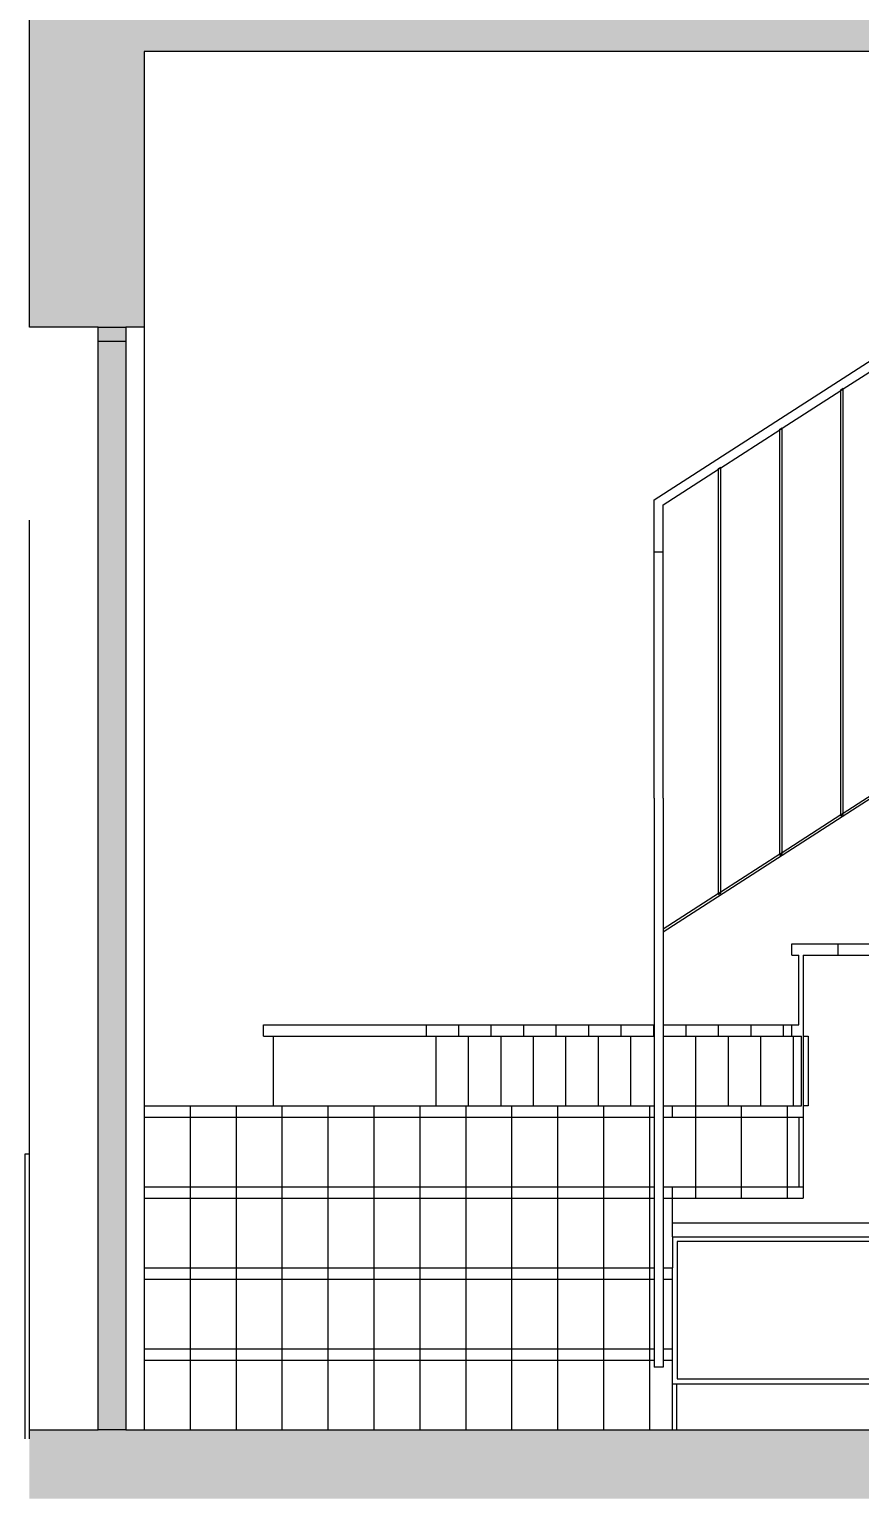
# Model space of a CAD drawing. Header units: metres. Extents: x -111189 to -108577, y -72951 to -72647.
# Drawn here: x -108951.86 to -108950.052, y -72944.571 to -72941.373 of the extents above; entities that cross this region are included whole.
import ezdxf

# ---------------------------------------------------------------- set-up
doc = ezdxf.new("R2010")
doc.units = ezdxf.units.M
doc.header["$MEASUREMENT"] = 0
for name, color, linetype in [('02 - PASSEIOS', 7, 'Continuous'), ('03 - COBERTURA', 7, 'Continuous'), ('03 - LAJES', 7, 'Continuous'), ('05 - PAREDES..35', 7, 'Continuous'), ('06 - ESCADA INTERIOR', 7, 'Continuous'), ('06 - FORRA', 7, 'Continuous'), ('08 - EQUIPAMENTO FIXO', 7, 'Continuous'), ('12 - COTAS GERAIS', 7, 'Continuous')]:
    doc.layers.add(name, color=color, linetype=linetype)
doc.styles.add('ESTILO_GERADO_7', font='')
doc.styles.get('ESTILO_GERADO_7').set_extended_font_data('Helvetica')
doc.dimstyles.new('ESTILO_GERADO__5', dxfattribs={"dimtxt": 0.15, "dimasz": 0.114, "dimexe": 0.18, "dimexo": 0.0625, "dimgap": 0, "dimtad": 1, "dimzin": 0, "dimdsep": 46, "dimtxsty": 'ESTILO_GERADO_7', "dimblk": 'ARROWHEAD_2', "dimblk1": 'ARROWHEAD_2', "dimblk2": 'ARROWHEAD_2', "dimcen": 0.09, "dimse1": 1, "dimse2": 1, "dimclrd": 7, "dimclre": 7, "dimclrt": 7, "dimadec": 0, "dimazin": 0, "dimtfac": 1, "dimtdec": 4, "dimtmove": 0, "dimatfit": 3, "dimfxl": 1, "dimtolj": 1, "dimtzin": 0, "dimarcsym": 0})

# ---------------------------------------------------------------- blocks, each defined once
blk = doc.blocks.new('Corte Elem_231_1', base_point=(-108785.6634, -72944.4213))
at = {"layer": '05 - PAREDES..35', "linetype": 'Continuous', "lineweight": 13}
for points in [[(-108951.8596, -72942.0213), (-108951.7096, -72942.0213), (-108951.6096, -72942.0213), (-108951.6096, -72941.4213), (-108951.8596, -72941.4213)], [(-108951.8596, -72944.5713), (-108951.6096, -72944.5713), (-108951.6096, -72944.4213), (-108951.7096, -72944.4213), (-108951.8596, -72944.4213)]]:
    blk.add_hatch(color=251, dxfattribs=at).paths.add_polyline_path(points)
at = {"layer": '05 - PAREDES..35', "color": 7, "linetype": 'Continuous', "lineweight": 20}
for p, q in [((-108951.8596, -72942.0213), (-108951.8596, -72941.4213)), ((-108951.6096, -72941.4213), (-108951.6096, -72942.0213)), ((-108951.8596, -72944.4413), (-108951.8596, -72944.4213))]:
    blk.add_line(p, q, dxfattribs=at)
at = {"layer": '05 - PAREDES..35', "color": 7, "linetype": 'Continuous', "lineweight": 13}
blk.add_line((-108951.8596, -72944.4213), (-108951.8596, -72942.4413), dxfattribs=at)
blk = doc.blocks.new('Corte Elem_238_1', base_point=(-108785.6634, -72944.4213))
at = {"layer": '03 - LAJES', "linetype": 'Continuous', "lineweight": 13}
blk.add_hatch(color=251, dxfattribs=at).paths.add_polyline_path([(-108951.6096, -72944.4213), (-108951.6096, -72944.5713), (-108942.1596, -72944.5713), (-108942.1596, -72944.4213)])
at = {"layer": '03 - LAJES', "color": 7, "linetype": 'Continuous', "lineweight": 20}
blk.add_line((-108951.6096, -72944.4213), (-108942.1596, -72944.4213), dxfattribs=at)
blk = doc.blocks.new('Corte Elem_239_1', base_point=(-108785.6634, -72944.4213))
at = {"layer": '03 - LAJES', "linetype": 'Continuous', "lineweight": 13}
blk.add_hatch(color=251, dxfattribs=at).paths.add_polyline_path([(-108941.9096, -72941.2213), (-108951.8596, -72941.2213), (-108951.8596, -72941.4213), (-108941.9096, -72941.4213)])
at = {"layer": '03 - LAJES', "color": 7, "linetype": 'Continuous', "lineweight": 20}
for p, q in [((-108951.8596, -72941.4213), (-108951.8596, -72941.2213)), ((-108947.9596, -72941.4213), (-108951.6096, -72941.4213))]:
    blk.add_line(p, q, dxfattribs=at)
blk = doc.blocks.new('Corte Elem_260_1', base_point=(-108785.6634, -72944.4213))
at = {"layer": '08 - EQUIPAMENTO FIXO', "color": 7, "linetype": 'Continuous', "lineweight": 13}
for p, q in [((-108950.4596, -72943.9713), (-108947.9601, -72943.9713)), ((-108950.4596, -72944.0013), (-108950.4596, -72943.9713)), ((-108947.9601, -72944.0013), (-108947.9601, -72943.9713)), ((-108950.4596, -72944.0013), (-108947.9601, -72944.0013))]:
    blk.add_line(p, q, dxfattribs=at)
blk = doc.blocks.new('Corte Elem_261_1', base_point=(-108785.6634, -72944.4213))
at = {"layer": '08 - EQUIPAMENTO FIXO', "color": 7, "linetype": 'Continuous', "lineweight": 13}
for p, q in [((-108950.4596, -72944.0013), (-108950.4596, -72944.0687)), ((-108949.8251, -72944.0118), (-108950.4491, -72944.0118)), ((-108950.4491, -72944.0118), (-108950.4491, -72944.3108)), ((-108949.8251, -72944.3108), (-108949.8251, -72944.0118)), ((-108949.8251, -72944.0213), (-108949.8231, -72944.0213)), ((-108949.1991, -72944.0118), (-108949.8231, -72944.0118)), ((-108949.8231, -72944.0118), (-108949.8231, -72944.3108)), ((-108948.5751, -72944.0118), (-108949.1991, -72944.0118)), ((-108948.5751, -72944.3108), (-108948.5751, -72944.0118)), ((-108948.5751, -72944.0213), (-108948.5731, -72944.0213)), ((-108947.9596, -72944.0118), (-108948.5731, -72944.0118)), ((-108948.5731, -72944.0118), (-108948.5731, -72944.3108)), ((-108947.9596, -72944.0013), (-108947.9601, -72944.0013)), ((-108947.9491, -72944.0118), (-108947.9596, -72944.0118)), ((-108947.9491, -72944.3108), (-108947.9491, -72944.0118)), ((-108950.4491, -72944.3108), (-108949.8251, -72944.3108)), ((-108949.8231, -72944.3013), (-108949.8251, -72944.3013)), ((-108949.8231, -72944.3108), (-108949.1991, -72944.3108)), ((-108949.1991, -72944.3108), (-108948.5751, -72944.3108)), ((-108948.5731, -72944.3013), (-108948.5751, -72944.3013)), ((-108948.5731, -72944.3108), (-108947.9596, -72944.3108)), ((-108947.9596, -72944.3108), (-108947.9491, -72944.3108)), ((-108950.4596, -72944.3213), (-108950.4496, -72944.3213)), ((-108950.4496, -72944.3213), (-108947.9596, -72944.3213)), ((-108950.4496, -72944.4213), (-108950.4496, -72944.3213))]:
    blk.add_line(p, q, dxfattribs=at)
blk = doc.blocks.new('Corte Elem_272_1', base_point=(-108785.6634, -72944.4213))
at = {"layer": '05 - PAREDES..35', "linetype": 'Continuous', "lineweight": 13}
for points in [[(-108951.6496, -72942.0513), (-108951.6496, -72942.0213), (-108951.7096, -72942.0213), (-108951.7096, -72942.0513)], [(-108951.6496, -72942.0513), (-108951.7096, -72942.0513), (-108951.7096, -72944.4213), (-108951.6496, -72944.4213)]]:
    blk.add_hatch(color=251, dxfattribs=at).paths.add_polyline_path(points)
at = {"layer": '05 - PAREDES..35', "color": 7, "linetype": 'Continuous', "lineweight": 20}
for p, q in [((-108951.7096, -72942.0213), (-108951.8596, -72942.0213)), ((-108951.7096, -72942.0213), (-108951.6496, -72942.0213)), ((-108951.7096, -72942.0513), (-108951.7096, -72942.0213)), ((-108951.6496, -72942.0213), (-108951.6496, -72942.0513)), ((-108951.6096, -72942.0213), (-108951.6496, -72942.0213)), ((-108951.7096, -72942.0513), (-108951.6496, -72942.0513)), ((-108951.7096, -72944.4213), (-108951.7096, -72942.0513)), ((-108951.6496, -72942.0513), (-108951.6496, -72944.4213)), ((-108951.8596, -72944.4213), (-108951.7096, -72944.4213)), ((-108951.6496, -72944.4213), (-108951.7096, -72944.4213)), ((-108951.6496, -72944.4213), (-108951.6096, -72944.4213))]:
    blk.add_line(p, q, dxfattribs=at)
at = {"layer": '05 - PAREDES..35', "color": 7, "linetype": 'Continuous', "lineweight": 13}
blk.add_line((-108951.6096, -72942.0213), (-108951.6096, -72944.4213), dxfattribs=at)
blk = doc.blocks.new('Corte Elem_276_1', base_point=(-108785.6634, -72944.4213))
at = {"layer": '02 - PASSEIOS', "color": 7, "linetype": 'Continuous', "lineweight": 13}
for p, q in [((-108950.4996, -72943.0463), (-108950.4996, -72943.0517)), ((-108950.4996, -72943.0517), (-108950.4996, -72943.0586)), ((-108950.4996, -72943.0586), (-108950.4996, -72943.0668)), ((-108950.4996, -72943.0668), (-108950.4996, -72943.0758)), ((-108950.4796, -72943.0463), (-108950.4796, -72943.0517)), ((-108950.4796, -72943.0517), (-108950.4796, -72943.0586)), ((-108950.4796, -72943.0586), (-108950.4796, -72943.0668)), ((-108950.4796, -72943.0668), (-108950.4796, -72943.0758)), ((-108950.4996, -72943.0758), (-108950.4996, -72943.0853)), ((-108950.4996, -72943.0853), (-108950.4996, -72944.2853)), ((-108950.4796, -72943.0758), (-108950.4796, -72943.0853)), ((-108950.4796, -72943.0853), (-108950.4796, -72944.2853)), ((-108950.4796, -72944.2853), (-108950.4996, -72944.2853))]:
    blk.add_line(p, q, dxfattribs=at)
blk = doc.blocks.new('Corte Elem_277_1', base_point=(-108785.6634, -72944.4213))
at = {"layer": '02 - PASSEIOS', "color": 7, "linetype": 'Continuous', "lineweight": 13}
for p, q in [((-108950.4996, -72942.5107), (-108950.4996, -72942.397)), ((-108950.4796, -72942.5107), (-108950.4796, -72942.408))]:
    blk.add_line(p, q, dxfattribs=at)
blk = doc.blocks.new('Corte Elem_279_1', base_point=(-108785.6634, -72944.4213))
at = {"layer": '02 - PASSEIOS', "color": 7, "linetype": 'Continuous', "lineweight": 13}
for p, q in [((-108950.4796, -72942.5107), (-108950.4996, -72942.5107)), ((-108950.4996, -72943.0463), (-108950.4996, -72942.5107)), ((-108950.4796, -72943.0463), (-108950.4796, -72942.5107))]:
    blk.add_line(p, q, dxfattribs=at)
blk = doc.blocks.new('Corte Elem_280_1', base_point=(-108785.6634, -72944.4213))
at = {"layer": '02 - PASSEIOS', "color": 7, "linetype": 'Continuous', "lineweight": 13}
for p, q in [((-108950.4996, -72942.397), (-108948.9841, -72941.4213)), ((-108949.0223, -72941.4697), (-108948.9472, -72941.4213)), ((-108949.0273, -72941.4729), (-108949.0223, -72941.4697)), ((-108949.1555, -72941.5554), (-108949.0273, -72941.4729)), ((-108949.2886, -72941.6412), (-108949.1605, -72941.5586)), ((-108949.1605, -72941.5586), (-108949.1555, -72941.5554)), ((-108949.4218, -72941.7269), (-108949.2936, -72941.6444)), ((-108949.2936, -72941.6444), (-108949.2886, -72941.6412)), ((-108949.4268, -72941.7301), (-108949.4218, -72941.7269)), ((-108949.555, -72941.8126), (-108949.4268, -72941.7301)), ((-108949.6881, -72941.8984), (-108949.56, -72941.8159)), ((-108949.56, -72941.8159), (-108949.555, -72941.8126)), ((-108949.8213, -72941.9841), (-108949.6931, -72941.9016)), ((-108949.6931, -72941.9016), (-108949.6881, -72941.8984)), ((-108949.9544, -72942.0698), (-108949.8263, -72941.9873)), ((-108949.8263, -72941.9873), (-108949.8213, -72941.9841)), ((-108950.0876, -72942.1556), (-108949.9594, -72942.0731)), ((-108949.9594, -72942.0731), (-108949.9544, -72942.0698)), ((-108950.2207, -72942.2413), (-108950.0926, -72942.1588)), ((-108950.0926, -72942.1588), (-108950.0876, -72942.1556)), ((-108950.3539, -72942.3271), (-108950.2257, -72942.2445)), ((-108950.2257, -72942.2445), (-108950.2207, -72942.2413)), ((-108950.4796, -72942.408), (-108950.3589, -72942.3303)), ((-108950.3589, -72942.3303), (-108950.3539, -72942.3271))]:
    blk.add_line(p, q, dxfattribs=at)
blk = doc.blocks.new('Corte Elem_288_1', base_point=(-108785.6634, -72944.4213))
at = {"layer": '02 - PASSEIOS', "color": 7, "linetype": 'Continuous', "lineweight": 13}
for p, q in [((-108948.0902, -72941.7928), (-108947.9796, -72941.7215)), ((-108947.9796, -72941.7215), (-108947.9609, -72941.7095)), ((-108947.9796, -72941.7275), (-108947.9596, -72941.7146)), ((-108947.9609, -72941.7095), (-108947.9596, -72941.7116)), ((-108950.4796, -72943.3371), (-108947.9796, -72941.7275)), ((-108948.2234, -72941.8785), (-108948.0952, -72941.796)), ((-108948.0952, -72941.796), (-108948.0902, -72941.7928)), ((-108948.3565, -72941.9642), (-108948.2284, -72941.8817)), ((-108948.2284, -72941.8817), (-108948.2234, -72941.8785)), ((-108948.4897, -72942.05), (-108948.3615, -72941.9675)), ((-108948.3615, -72941.9675), (-108948.3565, -72941.9642)), ((-108948.6229, -72942.1357), (-108948.4947, -72942.0532)), ((-108948.4947, -72942.0532), (-108948.4897, -72942.05)), ((-108948.756, -72942.2215), (-108948.6279, -72942.1389)), ((-108948.6279, -72942.1389), (-108948.6229, -72942.1357)), ((-108948.8892, -72942.3072), (-108948.761, -72942.2247)), ((-108948.761, -72942.2247), (-108948.756, -72942.2215)), ((-108949.0223, -72942.3929), (-108948.8942, -72942.3104)), ((-108948.8942, -72942.3104), (-108948.8892, -72942.3072)), ((-108949.1555, -72942.4787), (-108949.0273, -72942.3961)), ((-108949.0273, -72942.3961), (-108949.0223, -72942.3929)), ((-108949.2886, -72942.5644), (-108949.1605, -72942.4819)), ((-108949.1605, -72942.4819), (-108949.1555, -72942.4787)), ((-108949.4218, -72942.6501), (-108949.2936, -72942.5676)), ((-108949.2936, -72942.5676), (-108949.2886, -72942.5644)), ((-108949.555, -72942.7359), (-108949.4268, -72942.6534)), ((-108949.4268, -72942.6534), (-108949.4218, -72942.6501)), ((-108949.6881, -72942.8216), (-108949.56, -72942.7391)), ((-108949.56, -72942.7391), (-108949.555, -72942.7359)), ((-108949.8213, -72942.9073), (-108949.6931, -72942.8248)), ((-108949.6931, -72942.8248), (-108949.6881, -72942.8216)), ((-108949.8263, -72942.9106), (-108949.8213, -72942.9073)), ((-108949.9544, -72942.9931), (-108949.8263, -72942.9106)), ((-108950.0876, -72943.0788), (-108949.9594, -72942.9963)), ((-108949.9594, -72942.9963), (-108949.9544, -72942.9931)), ((-108950.2207, -72943.1646), (-108950.0926, -72943.082)), ((-108950.0926, -72943.082), (-108950.0876, -72943.0788)), ((-108950.2257, -72943.1678), (-108950.2207, -72943.1646)), ((-108950.3539, -72943.2503), (-108950.2257, -72943.1678)), ((-108950.4796, -72943.3312), (-108950.3589, -72943.2535)), ((-108950.3589, -72943.2535), (-108950.3539, -72943.2503))]:
    blk.add_line(p, q, dxfattribs=at)
blk = doc.blocks.new('Corte Elem_289_1', base_point=(-108785.6634, -72944.4213))
at = {"layer": '02 - PASSEIOS', "color": 7, "linetype": 'Continuous', "lineweight": 13}
for p, q in [((-108950.3589, -72942.329), (-108950.3539, -72942.3258)), ((-108950.3589, -72942.3303), (-108950.3589, -72942.329)), ((-108950.3589, -72943.2535), (-108950.3589, -72942.3303)), ((-108950.3539, -72942.3271), (-108950.3539, -72942.3258)), ((-108950.3539, -72943.2503), (-108950.3539, -72942.3271)), ((-108950.3589, -72943.2565), (-108950.3539, -72943.2533)), ((-108950.3589, -72943.2565), (-108950.3589, -72943.2535)), ((-108950.3539, -72943.2533), (-108950.3539, -72943.2503))]:
    blk.add_line(p, q, dxfattribs=at)
blk = doc.blocks.new('Corte Elem_290_1', base_point=(-108785.6634, -72944.4213))
at = {"layer": '02 - PASSEIOS', "color": 7, "linetype": 'Continuous', "lineweight": 13}
for p, q in [((-108950.2257, -72942.2432), (-108950.2207, -72942.24)), ((-108950.2257, -72942.2445), (-108950.2257, -72942.2432)), ((-108950.2257, -72943.1678), (-108950.2257, -72942.2445)), ((-108950.2207, -72942.2413), (-108950.2207, -72942.24)), ((-108950.2207, -72943.1646), (-108950.2207, -72942.2413)), ((-108950.2207, -72943.1675), (-108950.2207, -72943.1646)), ((-108950.2257, -72943.1707), (-108950.2207, -72943.1675)), ((-108950.2257, -72943.1707), (-108950.2257, -72943.1678))]:
    blk.add_line(p, q, dxfattribs=at)
blk = doc.blocks.new('Corte Elem_291_1', base_point=(-108785.6634, -72944.4213))
at = {"layer": '02 - PASSEIOS', "color": 7, "linetype": 'Continuous', "lineweight": 13}
for p, q in [((-108950.0926, -72942.1575), (-108950.0876, -72942.1543)), ((-108950.0926, -72942.1588), (-108950.0926, -72942.1575)), ((-108950.0926, -72943.082), (-108950.0926, -72942.1588)), ((-108950.0876, -72942.1556), (-108950.0876, -72942.1543)), ((-108950.0876, -72943.0788), (-108950.0876, -72942.1556)), ((-108950.0926, -72943.085), (-108950.0876, -72943.0818)), ((-108950.0926, -72943.085), (-108950.0926, -72943.082)), ((-108950.0876, -72943.0818), (-108950.0876, -72943.0788))]:
    blk.add_line(p, q, dxfattribs=at)
blk = doc.blocks.new('Corte Elem_318_1', base_point=(-108785.6634, -72944.4213))
at = {"layer": '06 - FORRA', "color": 7, "linetype": 'Continuous', "lineweight": 13}
for p, q in [((-108951.8696, -72943.8213), (-108951.8696, -72944.4413)), ((-108951.8596, -72943.8213), (-108951.8696, -72943.8213)), ((-108951.8596, -72944.4213), (-108951.8596, -72943.8213))]:
    blk.add_line(p, q, dxfattribs=at)
blk = doc.blocks.new('Corte Elem_322_1', base_point=(-108785.6634, -72944.4213))
at = {"layer": '03 - COBERTURA', "linetype": 'Continuous', "lineweight": 13}
blk.add_hatch(color=251, dxfattribs=at).paths.add_polyline_path([(-108951.6096, -72940.5842), (-108951.6096, -72940.4011), (-108953.7309, -72941.8865), (-108953.6448, -72942.0094)])
at = {"layer": '03 - COBERTURA', "color": 7, "linetype": 'Continuous', "lineweight": 20}
for p, q in [((-108951.6096, -72940.4011), (-108951.6096, -72940.5842)), ((-108951.8596, -72940.7593), (-108953.1096, -72941.6346)), ((-108953.3596, -72941.8096), (-108953.6448, -72942.0094)), ((-108953.6448, -72942.0094), (-108953.7309, -72941.8865))]:
    blk.add_line(p, q, dxfattribs=at)
blk = doc.blocks.new('Corte Elem_354_1', base_point=(-108785.6634, -72944.4213))
at = {"layer": '05 - PAREDES..35', "color": 7, "linetype": 'Continuous', "lineweight": 13}
for p, q in [((-108951.8766, -72940.7712), (-108951.8596, -72940.7712)), ((-108952.9421, -72941.5173), (-108952.9421, -72941.5292))]:
    blk.add_line(p, q, dxfattribs=at)
blk = doc.blocks.new('*X884', base_point=(-108785.6634, -72944.4213))
at = {"layer": '06 - ESCADA INTERIOR', "color": 7, "linetype": 'Continuous', "lineweight": 13}
for p, q in [((-108951.5096, -72944.27), (-108951.5096, -72944.4213)), ((-108951.5096, -72944.27), (-108951.5096, -72944.4213)), ((-108951.4096, -72944.27), (-108951.4096, -72944.4213)), ((-108951.4096, -72944.27), (-108951.4096, -72944.4213)), ((-108951.3096, -72944.27), (-108951.3096, -72944.4213)), ((-108951.3096, -72944.27), (-108951.3096, -72944.4213)), ((-108951.2096, -72944.27), (-108951.2096, -72944.4213)), ((-108951.2096, -72944.27), (-108951.2096, -72944.4213)), ((-108951.1096, -72944.27), (-108951.1096, -72944.4213)), ((-108951.1096, -72944.27), (-108951.1096, -72944.4213)), ((-108951.0096, -72944.27), (-108951.0096, -72944.4213)), ((-108951.0096, -72944.27), (-108951.0096, -72944.4213)), ((-108950.9096, -72944.27), (-108950.9096, -72944.4213)), ((-108950.9096, -72944.27), (-108950.9096, -72944.4213)), ((-108950.8096, -72944.27), (-108950.8096, -72944.4213)), ((-108950.8096, -72944.27), (-108950.8096, -72944.4213)), ((-108950.7096, -72944.27), (-108950.7096, -72944.4213)), ((-108950.7096, -72944.27), (-108950.7096, -72944.4213)), ((-108950.6096, -72944.27), (-108950.6096, -72944.4213)), ((-108950.6096, -72944.27), (-108950.6096, -72944.4213)), ((-108950.5096, -72944.27), (-108950.5096, -72944.4213)), ((-108950.5096, -72944.27), (-108950.5096, -72944.4213))]:
    blk.add_line(p, q, dxfattribs=at)
blk = doc.blocks.new('Corte Elem_370_1', base_point=(-108785.6634, -72944.4213))
at = {"layer": '06 - ESCADA INTERIOR', "color": 7, "linetype": 'Continuous', "lineweight": 13}
blk.add_line((-108950.4596, -72944.4213), (-108950.4596, -72944.27), dxfattribs=at)
at = {"layer": '06 - ESCADA INTERIOR', "lineweight": 0}
blk.add_blockref('*X884', (-108785.6634, -72944.4213), dxfattribs=at)
blk = doc.blocks.new('*X886', base_point=(-108785.6634, -72944.4213))
at = {"layer": '06 - ESCADA INTERIOR', "color": 7, "linetype": 'Continuous', "lineweight": 13}
for p, q in [((-108951.5096, -72944.245), (-108951.5096, -72944.27)), ((-108951.5096, -72944.245), (-108951.5096, -72944.27)), ((-108951.4096, -72944.245), (-108951.4096, -72944.27)), ((-108951.4096, -72944.245), (-108951.4096, -72944.27)), ((-108951.3096, -72944.245), (-108951.3096, -72944.27)), ((-108951.3096, -72944.245), (-108951.3096, -72944.27)), ((-108951.2096, -72944.245), (-108951.2096, -72944.27)), ((-108951.2096, -72944.245), (-108951.2096, -72944.27)), ((-108951.1096, -72944.245), (-108951.1096, -72944.27)), ((-108951.1096, -72944.245), (-108951.1096, -72944.27)), ((-108951.0096, -72944.245), (-108951.0096, -72944.27)), ((-108951.0096, -72944.245), (-108951.0096, -72944.27)), ((-108950.9096, -72944.245), (-108950.9096, -72944.27)), ((-108950.9096, -72944.245), (-108950.9096, -72944.27)), ((-108950.8096, -72944.245), (-108950.8096, -72944.27)), ((-108950.8096, -72944.245), (-108950.8096, -72944.27)), ((-108950.7096, -72944.245), (-108950.7096, -72944.27)), ((-108950.7096, -72944.245), (-108950.7096, -72944.27)), ((-108950.6096, -72944.245), (-108950.6096, -72944.27)), ((-108950.6096, -72944.245), (-108950.6096, -72944.27)), ((-108950.5096, -72944.245), (-108950.5096, -72944.27)), ((-108950.5096, -72944.245), (-108950.5096, -72944.27))]:
    blk.add_line(p, q, dxfattribs=at)
blk = doc.blocks.new('Corte Elem_371_1', base_point=(-108785.6634, -72944.4213))
at = {"layer": '06 - ESCADA INTERIOR', "color": 7, "linetype": 'Continuous', "lineweight": 13}
for p, q in [((-108951.6096, -72944.245), (-108950.4996, -72944.245)), ((-108950.4796, -72944.245), (-108950.4596, -72944.245)), ((-108950.4596, -72944.27), (-108950.4596, -72944.245)), ((-108951.6096, -72944.27), (-108950.4996, -72944.27)), ((-108950.4796, -72944.27), (-108950.4596, -72944.27))]:
    blk.add_line(p, q, dxfattribs=at)
at = {"layer": '06 - ESCADA INTERIOR', "lineweight": 0}
blk.add_blockref('*X886', (-108785.6634, -72944.4213), dxfattribs=at)
blk = doc.blocks.new('*X889', base_point=(-108785.6634, -72944.4213))
at = {"layer": '06 - ESCADA INTERIOR', "color": 7, "linetype": 'Continuous', "lineweight": 13}
for p, q in [((-108951.5096, -72944.0937), (-108951.5096, -72944.245)), ((-108951.5096, -72944.0937), (-108951.5096, -72944.245)), ((-108951.4096, -72944.0937), (-108951.4096, -72944.245)), ((-108951.4096, -72944.0937), (-108951.4096, -72944.245)), ((-108951.3096, -72944.0937), (-108951.3096, -72944.245)), ((-108951.3096, -72944.0937), (-108951.3096, -72944.245)), ((-108951.2096, -72944.0937), (-108951.2096, -72944.245)), ((-108951.2096, -72944.0937), (-108951.2096, -72944.245)), ((-108951.1096, -72944.0937), (-108951.1096, -72944.245)), ((-108951.1096, -72944.0937), (-108951.1096, -72944.245)), ((-108951.0096, -72944.0937), (-108951.0096, -72944.245)), ((-108951.0096, -72944.0937), (-108951.0096, -72944.245)), ((-108950.9096, -72944.0937), (-108950.9096, -72944.245)), ((-108950.9096, -72944.0937), (-108950.9096, -72944.245)), ((-108950.8096, -72944.0937), (-108950.8096, -72944.245)), ((-108950.8096, -72944.0937), (-108950.8096, -72944.245)), ((-108950.7096, -72944.0937), (-108950.7096, -72944.245)), ((-108950.7096, -72944.0937), (-108950.7096, -72944.245)), ((-108950.6096, -72944.0937), (-108950.6096, -72944.245)), ((-108950.6096, -72944.0937), (-108950.6096, -72944.245)), ((-108950.5096, -72944.0937), (-108950.5096, -72944.245)), ((-108950.5096, -72944.0937), (-108950.5096, -72944.245))]:
    blk.add_line(p, q, dxfattribs=at)
blk = doc.blocks.new('Corte Elem_372_1', base_point=(-108785.6634, -72944.4213))
at = {"layer": '06 - ESCADA INTERIOR', "color": 7, "linetype": 'Continuous', "lineweight": 13}
blk.add_line((-108950.4596, -72944.245), (-108950.4596, -72944.0937), dxfattribs=at)
at = {"layer": '06 - ESCADA INTERIOR', "lineweight": 0}
blk.add_blockref('*X889', (-108785.6634, -72944.4213), dxfattribs=at)
blk = doc.blocks.new('*X892', base_point=(-108785.6634, -72944.4213))
at = {"layer": '06 - ESCADA INTERIOR', "color": 7, "linetype": 'Continuous', "lineweight": 13}
for p, q in [((-108951.5096, -72944.0687), (-108951.5096, -72944.0937)), ((-108951.5096, -72944.0687), (-108951.5096, -72944.0937)), ((-108951.4096, -72944.0687), (-108951.4096, -72944.0937)), ((-108951.4096, -72944.0687), (-108951.4096, -72944.0937)), ((-108951.3096, -72944.0687), (-108951.3096, -72944.0937)), ((-108951.3096, -72944.0687), (-108951.3096, -72944.0937)), ((-108951.2096, -72944.0687), (-108951.2096, -72944.0937)), ((-108951.2096, -72944.0687), (-108951.2096, -72944.0937)), ((-108951.1096, -72944.0687), (-108951.1096, -72944.0937)), ((-108951.1096, -72944.0687), (-108951.1096, -72944.0937)), ((-108951.0096, -72944.0687), (-108951.0096, -72944.0937)), ((-108951.0096, -72944.0687), (-108951.0096, -72944.0937)), ((-108950.9096, -72944.0687), (-108950.9096, -72944.0937)), ((-108950.9096, -72944.0687), (-108950.9096, -72944.0937)), ((-108950.8096, -72944.0687), (-108950.8096, -72944.0937)), ((-108950.8096, -72944.0687), (-108950.8096, -72944.0937)), ((-108950.7096, -72944.0687), (-108950.7096, -72944.0937)), ((-108950.7096, -72944.0687), (-108950.7096, -72944.0937)), ((-108950.6096, -72944.0687), (-108950.6096, -72944.0937)), ((-108950.6096, -72944.0687), (-108950.6096, -72944.0937)), ((-108950.5096, -72944.0687), (-108950.5096, -72944.0937)), ((-108950.5096, -72944.0687), (-108950.5096, -72944.0937))]:
    blk.add_line(p, q, dxfattribs=at)
blk = doc.blocks.new('Corte Elem_373_1', base_point=(-108785.6634, -72944.4213))
at = {"layer": '06 - ESCADA INTERIOR', "color": 7, "linetype": 'Continuous', "lineweight": 13}
for p, q in [((-108951.6096, -72944.0687), (-108950.4996, -72944.0687)), ((-108951.6096, -72944.0937), (-108950.4996, -72944.0937)), ((-108950.4796, -72944.0687), (-108950.4596, -72944.0687)), ((-108950.4796, -72944.0937), (-108950.4596, -72944.0937)), ((-108950.4596, -72944.0937), (-108950.4596, -72944.0687))]:
    blk.add_line(p, q, dxfattribs=at)
at = {"layer": '06 - ESCADA INTERIOR', "lineweight": 0}
blk.add_blockref('*X892', (-108785.6634, -72944.4213), dxfattribs=at)
blk = doc.blocks.new('*X895', base_point=(-108785.6634, -72944.4213))
at = {"layer": '06 - ESCADA INTERIOR', "color": 7, "linetype": 'Continuous', "lineweight": 13}
for p, q in [((-108951.5096, -72943.9173), (-108951.5096, -72944.0687)), ((-108951.5096, -72943.9173), (-108951.5096, -72944.0687)), ((-108951.4096, -72943.9173), (-108951.4096, -72944.0687)), ((-108951.4096, -72943.9173), (-108951.4096, -72944.0687)), ((-108951.3096, -72943.9173), (-108951.3096, -72944.0687)), ((-108951.3096, -72943.9173), (-108951.3096, -72944.0687)), ((-108951.2096, -72943.9173), (-108951.2096, -72944.0687)), ((-108951.2096, -72943.9173), (-108951.2096, -72944.0687)), ((-108951.1096, -72943.9173), (-108951.1096, -72944.0687)), ((-108951.1096, -72943.9173), (-108951.1096, -72944.0687)), ((-108951.0096, -72943.9173), (-108951.0096, -72944.0687)), ((-108951.0096, -72943.9173), (-108951.0096, -72944.0687)), ((-108950.9096, -72943.9173), (-108950.9096, -72944.0687)), ((-108950.9096, -72943.9173), (-108950.9096, -72944.0687)), ((-108950.8096, -72943.9173), (-108950.8096, -72944.0687)), ((-108950.8096, -72943.9173), (-108950.8096, -72944.0687)), ((-108950.7096, -72943.9173), (-108950.7096, -72944.0687)), ((-108950.7096, -72943.9173), (-108950.7096, -72944.0687)), ((-108950.6096, -72943.9173), (-108950.6096, -72944.0687)), ((-108950.6096, -72943.9173), (-108950.6096, -72944.0687)), ((-108950.5096, -72943.9173), (-108950.5096, -72944.0687)), ((-108950.5096, -72943.9173), (-108950.5096, -72944.0687))]:
    blk.add_line(p, q, dxfattribs=at)
blk = doc.blocks.new('Corte Elem_374_1', base_point=(-108785.6634, -72944.4213))
at = {"layer": '06 - ESCADA INTERIOR', "color": 7, "linetype": 'Continuous', "lineweight": 13}
blk.add_line((-108950.4596, -72943.9713), (-108950.4596, -72943.9173), dxfattribs=at)
at = {"layer": '06 - ESCADA INTERIOR', "lineweight": 0}
blk.add_blockref('*X895', (-108785.6634, -72944.4213), dxfattribs=at)
blk = doc.blocks.new('*X899', base_point=(-108785.6634, -72944.4213))
at = {"layer": '06 - ESCADA INTERIOR', "color": 7, "linetype": 'Continuous', "lineweight": 13}
for p, q in [((-108951.5096, -72943.8923), (-108951.5096, -72943.9173)), ((-108951.5096, -72943.8923), (-108951.5096, -72943.9173)), ((-108951.4096, -72943.8923), (-108951.4096, -72943.9173)), ((-108951.4096, -72943.8923), (-108951.4096, -72943.9173)), ((-108951.3096, -72943.8923), (-108951.3096, -72943.9173)), ((-108951.3096, -72943.8923), (-108951.3096, -72943.9173)), ((-108951.2096, -72943.8923), (-108951.2096, -72943.9173)), ((-108951.2096, -72943.8923), (-108951.2096, -72943.9173)), ((-108951.1096, -72943.8923), (-108951.1096, -72943.9173)), ((-108951.1096, -72943.8923), (-108951.1096, -72943.9173)), ((-108951.0096, -72943.8923), (-108951.0096, -72943.9173)), ((-108951.0096, -72943.8923), (-108951.0096, -72943.9173)), ((-108950.9096, -72943.8923), (-108950.9096, -72943.9173)), ((-108950.9096, -72943.8923), (-108950.9096, -72943.9173)), ((-108950.8096, -72943.8923), (-108950.8096, -72943.9173)), ((-108950.8096, -72943.8923), (-108950.8096, -72943.9173)), ((-108950.7096, -72943.8923), (-108950.7096, -72943.9173)), ((-108950.7096, -72943.8923), (-108950.7096, -72943.9173)), ((-108950.6096, -72943.8923), (-108950.6096, -72943.9173)), ((-108950.6096, -72943.8923), (-108950.6096, -72943.9173)), ((-108950.5096, -72943.8923), (-108950.5096, -72943.9173)), ((-108950.5096, -72943.8923), (-108950.5096, -72943.9173))]:
    blk.add_line(p, q, dxfattribs=at)
blk = doc.blocks.new('*X900', base_point=(-108785.6634, -72944.4213))
at = {"layer": '06 - ESCADA INTERIOR', "color": 7, "linetype": 'Continuous', "lineweight": 13}
for p, q in [((-108950.4096, -72943.8923), (-108950.4096, -72943.9173)), ((-108950.4096, -72943.8923), (-108950.4096, -72943.9173)), ((-108950.3096, -72943.8923), (-108950.3096, -72943.9173)), ((-108950.3096, -72943.8923), (-108950.3096, -72943.9173)), ((-108950.2096, -72943.8923), (-108950.2096, -72943.9173)), ((-108950.2096, -72943.8923), (-108950.2096, -72943.9173))]:
    blk.add_line(p, q, dxfattribs=at)
blk = doc.blocks.new('Corte Elem_375_1', base_point=(-108785.6634, -72944.4213))
at = {"layer": '06 - ESCADA INTERIOR', "color": 7, "linetype": 'Continuous', "lineweight": 13}
for p, q in [((-108951.6096, -72943.8923), (-108950.4996, -72943.8923)), ((-108950.4796, -72943.8923), (-108950.4596, -72943.8923)), ((-108950.4596, -72943.8923), (-108950.1746, -72943.8923)), ((-108950.4596, -72943.9173), (-108950.4596, -72943.8923)), ((-108951.6096, -72943.9173), (-108950.4996, -72943.9173)), ((-108950.4796, -72943.9173), (-108950.4596, -72943.9173)), ((-108950.4596, -72943.9173), (-108950.1746, -72943.9173))]:
    blk.add_line(p, q, dxfattribs=at)
at = {"layer": '06 - ESCADA INTERIOR', "lineweight": 0}
for name in ['*X899', '*X900']:
    blk.add_blockref(name, (-108785.6634, -72944.4213), dxfattribs=at)
blk = doc.blocks.new('*X902', base_point=(-108785.6634, -72944.4213))
at = {"layer": '06 - ESCADA INTERIOR', "color": 7, "linetype": 'Continuous', "lineweight": 13}
for p, q in [((-108951.5096, -72943.741), (-108951.5096, -72943.8923)), ((-108951.5096, -72943.741), (-108951.5096, -72943.8923)), ((-108951.4096, -72943.741), (-108951.4096, -72943.8923)), ((-108951.4096, -72943.741), (-108951.4096, -72943.8923)), ((-108951.3096, -72943.741), (-108951.3096, -72943.8923)), ((-108951.3096, -72943.741), (-108951.3096, -72943.8923)), ((-108951.2096, -72943.741), (-108951.2096, -72943.8923)), ((-108951.2096, -72943.741), (-108951.2096, -72943.8923)), ((-108951.1096, -72943.741), (-108951.1096, -72943.8923)), ((-108951.1096, -72943.741), (-108951.1096, -72943.8923)), ((-108951.0096, -72943.741), (-108951.0096, -72943.8923)), ((-108951.0096, -72943.741), (-108951.0096, -72943.8923)), ((-108950.9096, -72943.741), (-108950.9096, -72943.8923)), ((-108950.9096, -72943.741), (-108950.9096, -72943.8923)), ((-108950.8096, -72943.741), (-108950.8096, -72943.8923)), ((-108950.8096, -72943.741), (-108950.8096, -72943.8923)), ((-108950.7096, -72943.741), (-108950.7096, -72943.8923)), ((-108950.7096, -72943.741), (-108950.7096, -72943.8923)), ((-108950.6096, -72943.741), (-108950.6096, -72943.8923)), ((-108950.6096, -72943.741), (-108950.6096, -72943.8923)), ((-108950.5096, -72943.741), (-108950.5096, -72943.8923)), ((-108950.5096, -72943.741), (-108950.5096, -72943.8923))]:
    blk.add_line(p, q, dxfattribs=at)
blk = doc.blocks.new('*X903', base_point=(-108785.6634, -72944.4213))
at = {"layer": '06 - ESCADA INTERIOR', "color": 7, "linetype": 'Continuous', "lineweight": 13}
for p, q in [((-108950.4096, -72943.741), (-108950.4096, -72943.8923)), ((-108950.4096, -72943.741), (-108950.4096, -72943.8923)), ((-108950.3096, -72943.741), (-108950.3096, -72943.8923)), ((-108950.3096, -72943.741), (-108950.3096, -72943.8923)), ((-108950.2096, -72943.741), (-108950.2096, -72943.8923)), ((-108950.2096, -72943.741), (-108950.2096, -72943.8923))]:
    blk.add_line(p, q, dxfattribs=at)
blk = doc.blocks.new('Corte Elem_376_1', base_point=(-108785.6634, -72944.4213))
at = {"layer": '06 - ESCADA INTERIOR', "color": 7, "linetype": 'Continuous', "lineweight": 13}
blk.add_line((-108950.1833, -72943.8923), (-108950.1833, -72943.741), dxfattribs=at)
at = {"layer": '06 - ESCADA INTERIOR', "lineweight": 0}
for name in ['*X902', '*X903']:
    blk.add_blockref(name, (-108785.6634, -72944.4213), dxfattribs=at)
blk = doc.blocks.new('*X905', base_point=(-108785.6634, -72944.4213))
at = {"layer": '06 - ESCADA INTERIOR', "color": 7, "linetype": 'Continuous', "lineweight": 13}
for p, q in [((-108951.5096, -72943.716), (-108951.5096, -72943.741)), ((-108951.5096, -72943.716), (-108951.5096, -72943.741)), ((-108951.4096, -72943.716), (-108951.4096, -72943.741)), ((-108951.4096, -72943.716), (-108951.4096, -72943.741)), ((-108951.3096, -72943.716), (-108951.3096, -72943.741)), ((-108951.3096, -72943.716), (-108951.3096, -72943.741)), ((-108951.2096, -72943.716), (-108951.2096, -72943.741)), ((-108951.2096, -72943.716), (-108951.2096, -72943.741)), ((-108951.1096, -72943.716), (-108951.1096, -72943.741)), ((-108951.1096, -72943.716), (-108951.1096, -72943.741)), ((-108951.0096, -72943.716), (-108951.0096, -72943.741)), ((-108951.0096, -72943.716), (-108951.0096, -72943.741)), ((-108950.9096, -72943.716), (-108950.9096, -72943.741)), ((-108950.9096, -72943.716), (-108950.9096, -72943.741)), ((-108950.8096, -72943.716), (-108950.8096, -72943.741)), ((-108950.8096, -72943.716), (-108950.8096, -72943.741)), ((-108950.7096, -72943.716), (-108950.7096, -72943.741)), ((-108950.7096, -72943.716), (-108950.7096, -72943.741)), ((-108950.6096, -72943.716), (-108950.6096, -72943.741)), ((-108950.6096, -72943.716), (-108950.6096, -72943.741)), ((-108950.5096, -72943.716), (-108950.5096, -72943.741)), ((-108950.5096, -72943.716), (-108950.5096, -72943.741))]:
    blk.add_line(p, q, dxfattribs=at)
blk = doc.blocks.new('*X907', base_point=(-108785.6634, -72944.4213))
at = {"layer": '06 - ESCADA INTERIOR', "color": 7, "linetype": 'Continuous', "lineweight": 13}
for p, q in [((-108950.4096, -72943.716), (-108950.4096, -72943.741)), ((-108950.4096, -72943.716), (-108950.4096, -72943.741)), ((-108950.3096, -72943.716), (-108950.3096, -72943.741)), ((-108950.3096, -72943.716), (-108950.3096, -72943.741)), ((-108950.2096, -72943.716), (-108950.2096, -72943.741)), ((-108950.2096, -72943.716), (-108950.2096, -72943.741))]:
    blk.add_line(p, q, dxfattribs=at)
blk = doc.blocks.new('Corte Elem_377_1', base_point=(-108785.6634, -72944.4213))
at = {"layer": '06 - ESCADA INTERIOR', "color": 7, "linetype": 'Continuous', "lineweight": 13}
for p, q in [((-108951.6096, -72943.716), (-108950.4996, -72943.716)), ((-108951.6096, -72943.741), (-108950.4996, -72943.741)), ((-108950.4796, -72943.716), (-108950.4596, -72943.716)), ((-108950.4796, -72943.741), (-108950.4596, -72943.741)), ((-108950.4596, -72943.716), (-108950.1783, -72943.716)), ((-108950.4596, -72943.741), (-108950.4596, -72943.716)), ((-108950.4596, -72943.741), (-108950.1746, -72943.741))]:
    blk.add_line(p, q, dxfattribs=at)
at = {"layer": '06 - ESCADA INTERIOR', "lineweight": 0}
for name in ['*X905', '*X907']:
    blk.add_blockref(name, (-108785.6634, -72944.4213), dxfattribs=at)
blk = doc.blocks.new('*X909', base_point=(-108785.6634, -72944.4213))
at = {"layer": '06 - ESCADA INTERIOR', "color": 7, "linetype": 'Continuous', "lineweight": 13}
for p, q in [((-108950.9748, -72943.5647), (-108950.9748, -72943.716)), ((-108950.9748, -72943.5647), (-108950.9748, -72943.716)), ((-108950.9041, -72943.5647), (-108950.9041, -72943.716)), ((-108950.9041, -72943.5647), (-108950.9041, -72943.716)), ((-108950.8334, -72943.5647), (-108950.8334, -72943.716)), ((-108950.8334, -72943.5647), (-108950.8334, -72943.716)), ((-108950.7627, -72943.5647), (-108950.7627, -72943.716)), ((-108950.7627, -72943.5647), (-108950.7627, -72943.716)), ((-108950.692, -72943.5647), (-108950.692, -72943.716)), ((-108950.692, -72943.5647), (-108950.692, -72943.716)), ((-108950.6212, -72943.5647), (-108950.6212, -72943.716)), ((-108950.6212, -72943.5647), (-108950.6212, -72943.716)), ((-108950.5505, -72943.5647), (-108950.5505, -72943.716)), ((-108950.5505, -72943.5647), (-108950.5505, -72943.716))]:
    blk.add_line(p, q, dxfattribs=at)
blk = doc.blocks.new('*X910', base_point=(-108785.6634, -72944.4213))
at = {"layer": '06 - ESCADA INTERIOR', "color": 7, "linetype": 'Continuous', "lineweight": 13}
for p, q in [((-108950.4091, -72943.5647), (-108950.4091, -72943.716)), ((-108950.4091, -72943.5647), (-108950.4091, -72943.716)), ((-108950.3384, -72943.5647), (-108950.3384, -72943.716)), ((-108950.3384, -72943.5647), (-108950.3384, -72943.716)), ((-108950.2677, -72943.5647), (-108950.2677, -72943.716)), ((-108950.2677, -72943.5647), (-108950.2677, -72943.716)), ((-108950.197, -72943.5647), (-108950.197, -72943.716)), ((-108950.197, -72943.5647), (-108950.197, -72943.716))]:
    blk.add_line(p, q, dxfattribs=at)
blk = doc.blocks.new('Corte Elem_378_1', base_point=(-108785.6634, -72944.4213))
at = {"layer": '06 - ESCADA INTERIOR', "color": 251, "linetype": 'Continuous', "lineweight": 13}
blk.add_line((-108951.3283, -72943.716), (-108951.3283, -72943.5647), dxfattribs=at)
at = {"layer": '06 - ESCADA INTERIOR', "color": 7, "linetype": 'Continuous', "lineweight": 13}
for p, q in [((-108950.1783, -72943.716), (-108950.1783, -72943.5647)), ((-108950.1746, -72943.5647), (-108950.1642, -72943.5647)), ((-108950.1642, -72943.5647), (-108950.1642, -72943.716)), ((-108950.1642, -72943.716), (-108950.1746, -72943.716))]:
    blk.add_line(p, q, dxfattribs=at)
at = {"layer": '06 - ESCADA INTERIOR', "lineweight": 0}
for name in ['*X909', '*X910']:
    blk.add_blockref(name, (-108785.6634, -72944.4213), dxfattribs=at)
blk = doc.blocks.new('*X913', base_point=(-108785.6634, -72944.4213))
at = {"layer": '06 - ESCADA INTERIOR', "color": 7, "linetype": 'Continuous', "lineweight": 13}
for p, q in [((-108950.996, -72943.5397), (-108950.996, -72943.5647)), ((-108950.996, -72943.5397), (-108950.996, -72943.5647)), ((-108950.9253, -72943.5397), (-108950.9253, -72943.5647)), ((-108950.9253, -72943.5397), (-108950.9253, -72943.5647)), ((-108950.8546, -72943.5397), (-108950.8546, -72943.5647)), ((-108950.8546, -72943.5397), (-108950.8546, -72943.5647)), ((-108950.7839, -72943.5397), (-108950.7839, -72943.5647)), ((-108950.7839, -72943.5397), (-108950.7839, -72943.5647)), ((-108950.7132, -72943.5397), (-108950.7132, -72943.5647)), ((-108950.7132, -72943.5397), (-108950.7132, -72943.5647)), ((-108950.6425, -72943.5397), (-108950.6425, -72943.5647)), ((-108950.6425, -72943.5397), (-108950.6425, -72943.5647)), ((-108950.5717, -72943.5397), (-108950.5717, -72943.5647)), ((-108950.5717, -72943.5397), (-108950.5717, -72943.5647)), ((-108950.501, -72943.5397), (-108950.501, -72943.5647)), ((-108950.501, -72943.5397), (-108950.501, -72943.5647))]:
    blk.add_line(p, q, dxfattribs=at)
blk = doc.blocks.new('*X914', base_point=(-108785.6634, -72944.4213))
at = {"layer": '06 - ESCADA INTERIOR', "color": 7, "linetype": 'Continuous', "lineweight": 13}
for p, q in [((-108950.4303, -72943.5397), (-108950.4303, -72943.5647)), ((-108950.4303, -72943.5397), (-108950.4303, -72943.5647)), ((-108950.3596, -72943.5397), (-108950.3596, -72943.5647)), ((-108950.3596, -72943.5397), (-108950.3596, -72943.5647)), ((-108950.2889, -72943.5397), (-108950.2889, -72943.5647)), ((-108950.2889, -72943.5397), (-108950.2889, -72943.5647)), ((-108950.2182, -72943.5397), (-108950.2182, -72943.5647)), ((-108950.2182, -72943.5397), (-108950.2182, -72943.5647))]:
    blk.add_line(p, q, dxfattribs=at)
blk = doc.blocks.new('Corte Elem_379_1', base_point=(-108785.6634, -72944.4213))
at = {"layer": '06 - ESCADA INTERIOR', "color": 251, "linetype": 'Continuous', "lineweight": 13}
for p, q in [((-108951.3496, -72943.5397), (-108951.0052, -72943.5397)), ((-108951.3496, -72943.5647), (-108951.3496, -72943.5397)), ((-108951.3496, -72943.5647), (-108951.0052, -72943.5647))]:
    blk.add_line(p, q, dxfattribs=at)
at = {"layer": '06 - ESCADA INTERIOR', "color": 7, "linetype": 'Continuous', "lineweight": 13}
for p, q in [((-108951.0052, -72943.5397), (-108950.4996, -72943.5397)), ((-108950.4796, -72943.5397), (-108950.1996, -72943.5397)), ((-108950.1996, -72943.5647), (-108950.1996, -72943.5397)), ((-108950.1996, -72943.5397), (-108950.1846, -72943.5397)), ((-108951.0052, -72943.5647), (-108950.4996, -72943.5647)), ((-108950.4796, -72943.5647), (-108950.1996, -72943.5647)), ((-108950.1996, -72943.5647), (-108950.1783, -72943.5647))]:
    blk.add_line(p, q, dxfattribs=at)
at = {"layer": '06 - ESCADA INTERIOR', "lineweight": 0}
for name in ['*X913', '*X914']:
    blk.add_blockref(name, (-108785.6634, -72944.4213), dxfattribs=at)
blk = doc.blocks.new('Corte Elem_380_1', base_point=(-108785.6634, -72944.4213))
at = {"layer": '06 - ESCADA INTERIOR', "color": 7, "linetype": 'Continuous', "lineweight": 13}
blk.add_line((-108950.1846, -72943.5397), (-108950.1846, -72943.3884), dxfattribs=at)
blk = doc.blocks.new('*X919', base_point=(-108785.6634, -72944.4213))
at = {"layer": '06 - ESCADA INTERIOR', "color": 7, "linetype": 'Continuous', "lineweight": 13}
for p, q in [((-108950.0996, -72943.3634), (-108950.0996, -72943.3884)), ((-108950.0996, -72943.3634), (-108950.0996, -72943.3884)), ((-108949.9996, -72943.3634), (-108949.9996, -72943.3884)), ((-108949.9996, -72943.3634), (-108949.9996, -72943.3884)), ((-108949.8996, -72943.3634), (-108949.8996, -72943.3884)), ((-108949.8996, -72943.3634), (-108949.8996, -72943.3884))]:
    blk.add_line(p, q, dxfattribs=at)
blk = doc.blocks.new('Corte Elem_381_1', base_point=(-108785.6634, -72944.4213))
at = {"layer": '06 - ESCADA INTERIOR', "color": 7, "linetype": 'Continuous', "lineweight": 13}
for p, q in [((-108950.1996, -72943.3634), (-108949.9046, -72943.3634)), ((-108950.1996, -72943.3884), (-108950.1996, -72943.3634)), ((-108950.1996, -72943.3884), (-108950.1846, -72943.3884))]:
    blk.add_line(p, q, dxfattribs=at)
at = {"layer": '06 - ESCADA INTERIOR', "lineweight": 0}
blk.add_blockref('*X919', (-108785.6634, -72944.4213), dxfattribs=at)
blk = doc.blocks.new('Corte Elem_396_1', base_point=(-108785.6634, -72944.4213))
at = {"layer": '06 - ESCADA INTERIOR', "color": 7, "linetype": 'Continuous', "lineweight": 13}
for p, q in [((-108946.8796, -72941.5247), (-108946.8796, -72941.4213)), ((-108947.6896, -72941.5247), (-108947.9396, -72941.5247)), ((-108947.1496, -72941.5247), (-108947.6896, -72941.5247)), ((-108946.8796, -72941.5247), (-108947.1496, -72941.5247)), ((-108946.8796, -72941.5545), (-108946.8796, -72941.5247)), ((-108946.8796, -72941.5719), (-108946.8796, -72941.5545)), ((-108947.9596, -72941.5919), (-108947.9596, -72941.6122)), ((-108946.8796, -72941.6149), (-108946.8796, -72941.5919)), ((-108947.9596, -72941.6122), (-108947.9596, -72941.6417)), ((-108946.8796, -72941.6454), (-108946.8796, -72941.6149)), ((-108947.9596, -72941.6417), (-108947.9596, -72941.6719)), ((-108946.8796, -72941.6763), (-108946.8796, -72941.6454)), ((-108947.9596, -72941.6719), (-108947.9596, -72941.7022)), ((-108946.8796, -72941.7071), (-108946.8796, -72941.6763)), ((-108947.9596, -72941.7022), (-108947.9596, -72941.7331)), ((-108946.8796, -72941.7382), (-108946.8796, -72941.7071)), ((-108947.9596, -72941.7331), (-108947.9596, -72941.7419)), ((-108946.8796, -72941.747), (-108946.8796, -72941.7382)), ((-108948.2146, -72942.1542), (-108947.9596, -72942.1542)), ((-108948.2146, -72942.1542), (-108948.2146, -72942.3305)), ((-108948.4946, -72942.3305), (-108948.2146, -72942.3305)), ((-108948.4946, -72942.3305), (-108948.4946, -72942.5068)), ((-108948.7746, -72942.5068), (-108948.4946, -72942.5068)), ((-108948.7746, -72942.5068), (-108948.7746, -72942.6831)), ((-108949.0546, -72942.6831), (-108948.7746, -72942.6831)), ((-108949.0546, -72942.6831), (-108949.0546, -72942.8595)), ((-108949.3346, -72942.8595), (-108949.0546, -72942.8595)), ((-108949.3346, -72942.8595), (-108949.3346, -72943.0358)), ((-108949.6146, -72943.0358), (-108949.3346, -72943.0358)), ((-108949.6146, -72943.0358), (-108949.6146, -72943.2121)), ((-108949.8946, -72943.2121), (-108949.6146, -72943.2121)), ((-108949.8946, -72943.2121), (-108949.8946, -72943.3884)), ((-108950.1746, -72943.3884), (-108949.8946, -72943.3884)), ((-108950.1746, -72943.3884), (-108950.1746, -72943.5647)), ((-108950.1746, -72943.5647), (-108950.1746, -72943.741)), ((-108950.1746, -72943.741), (-108950.1746, -72943.8923)), ((-108950.1746, -72943.8923), (-108950.1746, -72943.9173))]:
    blk.add_line(p, q, dxfattribs=at)
blk = doc.blocks.new('*D996', base_point=(-108785.6634, -72944.4213))
at = {"layer": '12 - COTAS GERAIS', "color": 7, "linetype": 'Continuous', "lineweight": 5, "transparency": 16777216}
for p, q in [((-108944.8541, -72941.378), (-108944.7041, -72941.4646)), ((-108944.6666, -72941.4213), (-108944.8916, -72941.4213)), ((-108944.7791, -72944.4213), (-108944.7791, -72941.4213)), ((-108944.8541, -72944.378), (-108944.7041, -72944.4646)), ((-108944.6666, -72944.4213), (-108944.8916, -72944.4213)), ((-108944.7791, -72944.4946), (-108944.7791, -72944.4213))]:
    blk.add_line(p, q, dxfattribs=at)
at = {"layer": '12 - COTAS GERAIS', "color": 7, "lineweight": 5, "transparency": 16777216, "char_height": 0.15, "attachment_point": 7, "rotation": 90, "style": 'ESTILO_GERADO_7'}
for s, insert in [('\\A1;{\\pql;\\fHelvetica|b0|i0|c0|p0;\\W1.000000;0,35}', (-108944.8091, -72941.8768)), ('\\A1;{\\pql;\\fHelvetica|b0|i0|c0|p0;\\W1.000000;3,00}', (-108944.8091, -72943.1274))]:
    blk.add_mtext(s, dxfattribs=dict(at, insert=insert))
blk = doc.blocks.new('ARROWHEAD_2')
at = {"color": 0, "linetype": 'Continuous', "lineweight": 0}
for p, q in [((-0.378, -0.655), (0.378, 0.655)), ((0, 0), (-1, 0))]:
    blk.add_line(p, q, dxfattribs=at)
blk = doc.blocks.new('*D998', base_point=(-108785.6634, -72944.4213))
at = {"layer": '12 - COTAS GERAIS', "color": 7, "linetype": 'Continuous', "lineweight": 5, "transparency": 16777216}
for p, q in [((-108948.9287, -72941.378), (-108948.7787, -72941.4646)), ((-108948.7412, -72941.4213), (-108948.9662, -72941.4213)), ((-108948.8537, -72944.4213), (-108948.8537, -72941.4213)), ((-108948.9287, -72944.378), (-108948.7787, -72944.4646)), ((-108948.7412, -72944.4213), (-108948.9662, -72944.4213)), ((-108948.8537, -72944.4946), (-108948.8537, -72944.4213))]:
    blk.add_line(p, q, dxfattribs=at)
at = {"layer": '12 - COTAS GERAIS', "color": 7, "lineweight": 5, "transparency": 16777216, "char_height": 0.15, "attachment_point": 7, "rotation": 90, "style": 'ESTILO_GERADO_7'}
for s, insert in [('\\A1;{\\pql;\\fHelvetica|b0|i0|c0|p0;\\W1.000000;0,35}', (-108948.8837, -72941.8768)), ('\\A1;{\\pql;\\fHelvetica|b0|i0|c0|p0;\\W1.000000;3,00}', (-108948.8837, -72943.1274))]:
    blk.add_mtext(s, dxfattribs=dict(at, insert=insert))

msp = doc.modelspace()

# ---------------------------------------------------------------- block references
at = {"layer": '02 - PASSEIOS', "lineweight": 0}
for name in ['Corte Elem_280_1', 'Corte Elem_288_1', 'Corte Elem_291_1', 'Corte Elem_290_1', 'Corte Elem_289_1', 'Corte Elem_277_1', 'Corte Elem_279_1', 'Corte Elem_276_1']:
    msp.add_blockref(name, (-108785.6634, -72944.4213), dxfattribs=at)
at = {"layer": '03 - COBERTURA', "lineweight": 0}
msp.add_blockref('Corte Elem_322_1', (-108785.6634, -72944.4213), dxfattribs=at)
at = {"layer": '03 - LAJES', "lineweight": 0}
for name in ['Corte Elem_239_1', 'Corte Elem_238_1']:
    msp.add_blockref(name, (-108785.6634, -72944.4213), dxfattribs=at)
at = {"layer": '05 - PAREDES..35', "lineweight": 0}
for name in ['Corte Elem_354_1', 'Corte Elem_231_1', 'Corte Elem_272_1']:
    msp.add_blockref(name, (-108785.6634, -72944.4213), dxfattribs=at)
at = {"layer": '06 - ESCADA INTERIOR', "lineweight": 0}
for name in ['Corte Elem_396_1', 'Corte Elem_381_1', 'Corte Elem_380_1', 'Corte Elem_379_1', 'Corte Elem_378_1', 'Corte Elem_377_1', 'Corte Elem_376_1', 'Corte Elem_375_1', 'Corte Elem_374_1', 'Corte Elem_373_1', 'Corte Elem_372_1', 'Corte Elem_371_1', 'Corte Elem_370_1']:
    msp.add_blockref(name, (-108785.6634, -72944.4213), dxfattribs=at)
at = {"layer": '06 - FORRA', "lineweight": 0}
msp.add_blockref('Corte Elem_318_1', (-108785.6634, -72944.4213), dxfattribs=at)
at = {"layer": '08 - EQUIPAMENTO FIXO', "lineweight": 0}
for name in ['Corte Elem_260_1', 'Corte Elem_261_1']:
    msp.add_blockref(name, (-108785.6634, -72944.4213), dxfattribs=at)

# ---------------------------------------------------------------- dimensions: what is measured, and where the dimension line sits
at = {"layer": '12 - COTAS GERAIS', "color": 7, "linetype": 'Continuous', "lineweight": 5}
for base, picture, middle in [((-108944.7791, -72941.4213), '*D996', (-108944.8841, -72942.9332)), ((-108948.8537, -72941.4213), '*D998', (-108948.9587, -72942.9332))]:
    dim = msp.add_linear_dim(base=base, p1=(-108958.1019, -72944.4213), p2=(-108946.8846, -72941.4213), angle=90, dimstyle='ESTILO_GERADO__5', dxfattribs=at)
    dim.commit()
    dim.dimension.update_dxf_attribs({"geometry": picture, "text_midpoint": middle, "dimtype": 160, "text_rotation": 90})

doc.saveas('drawing.dxf')
